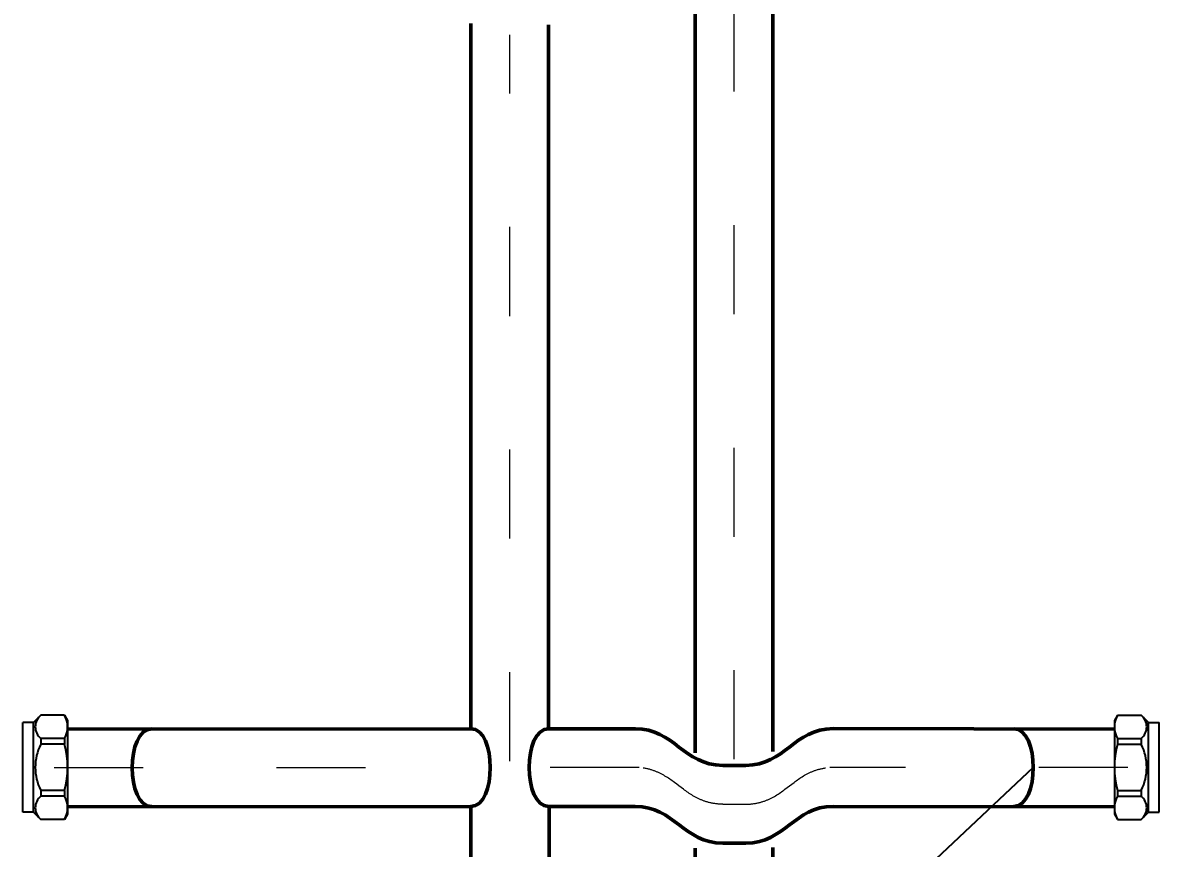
# Model space of a CAD drawing. Header units: millimetres. Extents: x -3929 to 624051, y 52832 to 514950.
# Drawn here: x 23570 to 26022, y 73096 to 74876 of the extents above; entities that cross this region are included whole.
import ezdxf

# ---------------------------------------------------------------- set-up
doc = ezdxf.new("R2010")
doc.units = ezdxf.units.MM
doc.linetypes.add('ACAD_ISO03W100', pattern=[30, 12, -18])
doc.layers.add('ОВ-ТЕКСТ', color=7, linetype='Continuous', lineweight=25)
doc.layers.add('Отопление', color=30, linetype='Continuous')

msp = doc.modelspace()

# ---------------------------------------------------------------- linework, layer by layer
at = {"color": 7, "lineweight": 25}
for p, q in [((23592.81, 73367.418), (23608.298, 73382.906)), ((23659.672, 73382.906), (23608.298, 73382.906)), ((23659.672, 73382.906), (23666.378, 73371.29)), ((25931.773, 73382.906), (25925.067, 73371.29)), ((25931.773, 73382.906), (25983.147, 73382.906)), ((25998.635, 73367.418), (25983.147, 73382.906)), ((23569.576, 73173.818), (23569.576, 73367.418)), ((23592.81, 73367.418), (23569.576, 73367.418)), ((23592.81, 73367.418), (23569.576, 73367.418)), ((23592.81, 73173.818), (23592.81, 73367.418)), ((23666.378, 73371.29), (23666.378, 73169.946)), ((25925.067, 73371.29), (25925.067, 73169.946)), ((25998.635, 73173.818), (25998.635, 73367.418)), ((25998.635, 73367.418), (26021.869, 73367.418)), ((25998.635, 73367.418), (26021.869, 73367.418)), ((26021.869, 73173.818), (26021.869, 73367.418)), ((23659.672, 73332.934), (23608.298, 73332.934)), ((23659.672, 73332.934), (23608.298, 73332.934)), ((23608.298, 73332.934), (23608.298, 73320.354)), ((23659.672, 73332.934), (23659.672, 73320.354)), ((25931.773, 73332.934), (25983.147, 73332.934)), ((25931.773, 73332.934), (25983.147, 73332.934)), ((25931.773, 73332.934), (25931.773, 73320.354)), ((25983.147, 73332.934), (25983.147, 73320.354)), ((23659.672, 73320.354), (23608.298, 73320.354)), ((23659.672, 73320.354), (23608.298, 73320.354)), ((25931.773, 73320.354), (25983.147, 73320.354)), ((25931.773, 73320.354), (25983.147, 73320.354)), ((23659.672, 73220.881), (23608.298, 73220.881)), ((23608.298, 73220.881), (23608.298, 73208.302)), ((23659.672, 73208.302), (23608.298, 73208.302)), ((23659.672, 73220.881), (23659.672, 73208.302)), ((25931.773, 73220.881), (25983.147, 73220.881)), ((25931.773, 73220.881), (25931.773, 73208.302)), ((25931.773, 73208.302), (25983.147, 73208.302)), ((25983.147, 73220.881), (25983.147, 73208.302)), ((23592.81, 73173.818), (23569.576, 73173.818)), ((23592.81, 73173.818), (23608.298, 73158.33)), ((23659.672, 73158.33), (23608.298, 73158.33)), ((23666.378, 73169.946), (23659.672, 73158.33)), ((25925.067, 73169.946), (25931.773, 73158.33)), ((25931.773, 73158.33), (25983.147, 73158.33)), ((25998.635, 73173.818), (25983.147, 73158.33)), ((25998.635, 73173.818), (26021.869, 73173.818))]:
    msp.add_line(p, q, dxfattribs=at)
for centre, radius, start, end in [((23629.362, 73357.92), 32.68, 130.131615, 229.868385), ((23616.507, 73357.92), 49.875, 329.935575, 30.064425), ((25974.938, 73357.92), 49.875, 149.935575, 210.064425), ((25962.083, 73357.92), 32.68, 310.131615, 49.868385), ((23708.97, 73270.618), 112.288, 153.708445, 206.291555), ((23478.596, 73270.618), 187.782, 344.641114, 15.358886), ((26112.849, 73270.618), 187.782, 164.641114, 195.358886), ((25882.475, 73270.618), 112.288, 333.708445, 26.291555), ((23629.362, 73183.316), 32.68, 130.131615, 229.868385), ((23616.507, 73183.316), 49.875, 329.935575, 30.064425), ((25974.938, 73183.316), 49.875, 149.935575, 210.064425), ((25962.083, 73183.316), 32.68, 310.131615, 49.868385)]:
    msp.add_arc(centre, radius, start, end, dxfattribs=at)
at = {"layer": 'ОВ-ТЕКСТ', "color": 7}
msp.add_line((25749.966, 73270.36), (21881.875, 69634.291), dxfattribs=at)
at = {"layer": 'Отопление', "color": 5, "lineweight": 50, "true_color": 0x0000ff}
for p, q in [((25079.939, 73274.845), (25129.939, 73274.845)), ((25080.113, 73107.239), (25130.113, 73107.239))]:
    msp.add_line(p, q, dxfattribs=at)
at = {"layer": 'Отопление', "color": 5, "linetype": 'ACAD_ISO03W100', "lineweight": 13, "ltscale": 16, "true_color": 0x0000ff}
msp.add_line((25079.939, 73191.175), (25129.939, 73191.175), dxfattribs=at)
at = {"layer": 'Отопление', "color": 1, "linetype": 'ACAD_ISO03W100', "lineweight": 13, "ltscale": 16, "true_color": 0xff0000}
msp.add_lwpolyline([(25104.94, 73287.915), (25104.897, 75311.106)], dxfattribs=at)
at = {"layer": 'Отопление', "color": 1, "lineweight": 50, "true_color": 0xff0000}
for points in [[(25020.548, 73302.065), (25020.79, 74957.738)], [(25188.147, 73304.638), (25188.39, 74957.503)], [(25020.194, 70882.647), (25020.518, 73096.25)], [(25187.789, 70882.688), (25188.116, 73097.536)]]:
    msp.add_lwpolyline(points, dxfattribs=at)
at = {"layer": 'Отопление', "color": 5, "lineweight": 50, "true_color": 0x0000ff}
for points in [[(24536.545, 73353.969), (24536.767, 74874.316)], [(24704.143, 73353.944), (24704.367, 74872.025)], [(23666.379, 73353.021), (24536.545, 73353.969)], [(24891.634, 73353.803), (24704.143, 73353.944)], [(25925.067, 73353.021), (25318.083, 73354.035)], [(23666.338, 73185.426), (24536.545, 73186.365)], [(24536.184, 70882.606), (24536.52, 73186.365)], [(24703.779, 70882.647), (24705.504, 73186.34)], [(24891.219, 73186.198), (24704.143, 73186.341)], [(25925.108, 73185.426), (25317.98, 73186.429)]]:
    msp.add_lwpolyline(points, dxfattribs=at)
at = {"layer": 'Отопление', "color": 5, "linetype": 'ACAD_ISO03W100', "lineweight": 13, "ltscale": 16, "true_color": 0x0000ff}
for points in [[(24620.956, 70883.857), (24620.911, 74849.888)], [(23157.253, 73270.254), (24546.737, 73270.167)], [(24899.445, 73270.156), (24693.951, 73270.143)], [(26434.193, 73270.254), (25311.313, 73270.182)]]:
    msp.add_lwpolyline(points, dxfattribs=at)
at = {"layer": 'Отопление', "color": 5, "lineweight": 50, "true_color": 0x0000ff}
for points in [[(23847.56, 73353.46), (23791.693, 73353.503), (23791.693, 73185.899), (23847.56, 73185.857)], [(24536.545, 73353.969), (24592.412, 73354.03), (24592.412, 73186.425), (24536.545, 73186.365)], [(24704.143, 73353.944), (24648.275, 73353.987), (24648.275, 73186.383), (24704.143, 73186.341)], [(25079.939, 73274.845), (24995.336, 73274.845), (24975.649, 73353.892), (24891.045, 73353.803)], [(25129.939, 73274.845), (25214.409, 73274.845), (25233.614, 73353.915), (25318.083, 73354.035)], [(25708.065, 73353.969), (25763.933, 73354.03), (25763.933, 73186.425), (25708.065, 73186.365)], [(25080.113, 73107.239), (24995.509, 73107.239), (24975.822, 73186.287), (24891.219, 73186.198)], [(25130.113, 73107.239), (25214.582, 73107.239), (25233.787, 73186.309), (25318.256, 73186.43)]]:
    msp.add_open_spline(points, degree=3, dxfattribs=at)
at = {"layer": 'Отопление', "color": 5, "linetype": 'ACAD_ISO03W100', "lineweight": 13, "ltscale": 16, "true_color": 0x0000ff}
for points in [[(25079.939, 73191.175), (24995.336, 73191.175), (24975.649, 73270.222), (24891.045, 73270.133)], [(25129.939, 73191.175), (25214.409, 73191.175), (25233.614, 73270.244), (25318.083, 73270.365)]]:
    msp.add_open_spline(points, degree=3, dxfattribs=at)

doc.saveas('drawing.dxf')
